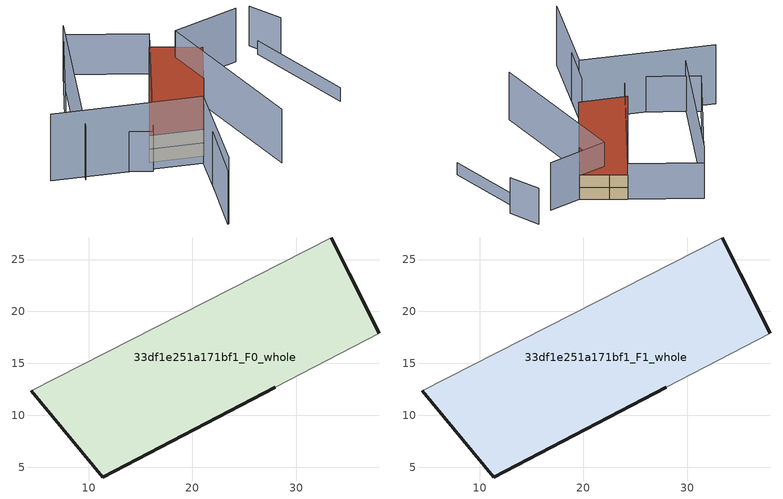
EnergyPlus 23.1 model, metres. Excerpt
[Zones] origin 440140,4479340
33df1e251a171bf1_F0_whole
 floor ground (EU_floor_Construction): 35.12,23.64 38.02,17.91 27.97,12.67 11.37,4.05 4.46,12.35 33.38,27.07 z0
 wall outside (EU_wall_Construction): 38.02,17.91 35.12,23.64 33.38,27.07 / 4.46,12.35 11.37,4.05 27.97,12.67 z0:3
 wall adiabatic (EU_wall_Construction): 33.38,27.07 4.46,12.35 / 27.97,12.67 38.02,17.91 z0:3
33df1e251a171bf1_F1_whole
 floor to 33df1e251a171bf1_F0_whole (EU_floor_Construction): 35.12,23.64 38.02,17.91 27.97,12.67 11.37,4.05 4.46,12.35 33.38,27.07 z3
 wall outside (EU_wall_Construction): 38.02,17.91 35.12,23.64 33.38,27.07 / 4.46,12.35 11.37,4.05 27.97,12.67 z3:6
 wall adiabatic (EU_wall_Construction): 33.38,27.07 4.46,12.35 / 27.97,12.67 38.02,17.91 z3:6
 roof outside (EU_roof_Construction): 27.97,12.67 38.02,17.91 35.12,23.64 33.38,27.07 4.46,12.35 11.37,4.05 z6
shading: 50.01,7.25 51.12,14.63 / -5.86,24.83 25.6,41.63 / 25.6,41.63 33.38,27.07 / 33.38,27.07 1.92,10.27 / 1.92,10.27 -5.86,24.83 z0:9; -8.7,-11.19 11.31,4.72 / 15.97,-10.32 32.27,20.91 / 32.27,20.91 44.85,14.34 / 24.13,40.85 -6.68,20.42 z0:12; -9.98,26.21 9.01,3.05 / 9.01,3.05 -8.56,-11.37 z0:15; 41.04,-10.09 49.17,11.82 z0:3
[Building]
EU S2 Campaign: North Axis=0; Terrain=City; Solar Distribution=FullExterior
[Site:Location]
Madrid: Latitude=40.5; Longitude=-3.5; Time Zone=1; Elevation=609
[SizingPeriod:WeatherFileDays]
AnnualSizingPeriod: Begin Month=1; Begin Day of Month=1; End Month=12; End Day of Month=31; Day of Week for Start Day=Monday; Use Weather File Daylight Saving Period=No; Use Weather File Rain and Snow Indicators=No
[MATERIAL]
EU_InternalMass_Material: Roughness=MediumRough; Thickness=0.1; Conductivity=1; Density=1800; Specific Heat=900; Thermal Absorptance=0.9; Solar Absorptance=0.7; Visible Absorptance=0.7
[MATERIAL:NOMASS] Roughness=MediumRough; Thermal Absorptance=0.9; Solar Absorptance=0.7; Visible Absorptance=0.7
Name | Thermal Resistance
EU_wall_NoMass | 1.60022
EU_roof_NoMass | 1.57597
EU_floor_NoMass | 0.470652
[CONSTRUCTION]
EU_wall_Construction: EU_wall_NoMass
EU_roof_Construction: EU_roof_NoMass
EU_floor_Construction: EU_floor_NoMass
EU_InternalMass_Construction: EU_InternalMass_Material
[ZONE] Type=1; Multiplier=1; Ceiling Height=autocalculate; Volume=975.764; Floor Area=autocalculate; Part of Total Floor Area=Yes
33df1e251a171bf1_F0_whole; 33df1e251a171bf1_F1_whole
[INTERNALMASS] Construction=EU_InternalMass_Construction; Surface Area=325.255
Name | Zone or ZoneList
33df1e251a171bf1_F0_whole_EU_InternalMass | 33df1e251a171bf1_F0_whole
33df1e251a171bf1_F1_whole_EU_InternalMass | 33df1e251a171bf1_F1_whole
[OTHEREQUIPMENT] Fuel Type=Electricity; Design Level Calculation Method=Watts/Area; Power per Zone Floor Area=1; Fraction Latent=0; Fraction Radiant=0; Fraction Lost=0; Carbon Dioxide Generation Rate=0; EndUse Subcategory=EU_Step8_InternalGains
Name | Zone or ZoneList or Space or SpaceList | Schedule
EU_Step8_InternalGain_33df1e251a171bf1_F0_whole_f000 | 33df1e251a171bf1_F0_whole | EU_Step8_GainSchedule_33df1e251a171bf1_F0_whole_f000
EU_Step8_InternalGain_33df1e251a171bf1_F1_whole_f000 | 33df1e251a171bf1_F1_whole | EU_Step8_GainSchedule_33df1e251a171bf1_F1_whole_f000
[ZONEVENTILATION:DESIGNFLOWRATE] Schedule=EU_AlwaysOn; Design Flow Rate Calculation Method=AirChanges/Hour; Air Changes per Hour=0.480704; Ventilation Type=Natural; Fan Pressure Rise=0; Fan Total Efficiency=1; Constant Term Coefficient=1; Temperature Term Coefficient=0; Velocity Term Coefficient=0; Velocity Squared Term Coefficient=0; Minimum Indoor Temperature=-100; Maximum Indoor Temperature=100; Delta Temperature=-100; Minimum Outdoor Temperature=-100; Maximum Outdoor Temperature=100; Maximum Wind Speed=40
Name | Zone or ZoneList or Space or SpaceList
EU_ConstantAir_33df1e251a171bf1_F0_whole | 33df1e251a171bf1_F0_whole
EU_ConstantAir_33df1e251a171bf1_F1_whole | 33df1e251a171bf1_F1_whole
[HVACTEMPLATE:THERMOSTAT] Constant Heating Setpoint=20; Constant Cooling Setpoint=50
EU_HeatOnly_33df1e251a171bf1_F0_whole; EU_HeatOnly_33df1e251a171bf1_F1_whole
[HVACTEMPLATE:ZONE:IDEALLOADSAIRSYSTEM] System Availability Schedule=EU_AlwaysOn; Maximum Heating Supply Air Temperature=50; Minimum Cooling Supply Air Temperature=13; Maximum Heating Supply Air Humidity Ratio=0.0156; Minimum Cooling Supply Air Humidity Ratio=0.0077; Heating Limit=NoLimit; Cooling Limit=NoLimit; Heating Availability Schedule=EU_AlwaysOn; Cooling Availability Schedule=EU_CoolingOff; Dehumidification Control Type=ConstantSensibleHeatRatio; Cooling Sensible Heat Ratio=0.7; Dehumidification Setpoint=60; Humidification Control Type=None; Humidification Setpoint=30; Outdoor Air Method=None; Outdoor Air Flow Rate per Person=0.00944; Outdoor Air Flow Rate per Zone Floor Area=0; Outdoor Air Flow Rate per Zone=0; Demand Controlled Ventilation Type=None; Outdoor Air Economizer Type=NoEconomizer; Heat Recovery Type=None; Sensible Heat Recovery Effectiveness=0.7; Latent Heat Recovery Effectiveness=0.65
Name | Template Thermostat
33df1e251a171bf1_F0_whole | EU_HeatOnly_33df1e251a171bf1_F0_whole
33df1e251a171bf1_F1_whole | EU_HeatOnly_33df1e251a171bf1_F1_whole
[SIZING:ZONE] Zone Cooling Design Supply Air Temperature Input Method=SupplyAirTemperature; Zone Cooling Design Supply Air Temperature=13; Zone Heating Design Supply Air Temperature Input Method=SupplyAirTemperature; Zone Heating Design Supply Air Temperature=50; Zone Cooling Design Supply Air Humidity Ratio=0.008; Zone Heating Design Supply Air Humidity Ratio=0.008; Cooling Design Air Flow Method=DesignDay; Cooling Design Air Flow Rate=0; Cooling Minimum Air Flow per Zone Floor Area=0.000762; Cooling Minimum Air Flow=0; Cooling Minimum Air Flow Fraction=0.2; Heating Design Air Flow Method=DesignDay; Heating Design Air Flow Rate=0; Heating Maximum Air Flow per Zone Floor Area=0.002032; Heating Maximum Air Flow=0.141576; Heating Maximum Air Flow Fraction=0.3; Account for Dedicated Outdoor Air System=No; Dedicated Outdoor Air System Control Strategy=NeutralSupplyAir; Dedicated Outdoor Air Low Setpoint Temperature for Design=autosize; Dedicated Outdoor Air High Setpoint Temperature for Design=autosize; Zone Load Sizing Method=Sensible Load Only No Latent Load; Zone Latent Cooling Design Supply Air Humidity Ratio Input Method=HumidityRatioDifference; Zone Cooling Design Supply Air Humidity Ratio Difference=0.005; Zone Latent Heating Design Supply Air Humidity Ratio Input Method=HumidityRatioDifference; Zone Humidification Design Supply Air Humidity Ratio Difference=0.005
33df1e251a171bf1_F0_whole; 33df1e251a171bf1_F1_whole
[SCHEDULE:CONSTANT]
Name | Hourly Value
EU_AlwaysOn | 1
EU_CoolingOff | 0
[SCHEDULE:FILE] Column Number=1; Rows to Skip at Top=0; Number of Hours of Data=8760; Column Separator=Comma; Interpolate to Timestep=No; Minutes per Item=60; Adjust Schedule for Daylight Savings=Yes
Name | File
EU_Step8_GainSchedule_33df1e251a171bf1_F0_whole_f000 | ../../schedules/33df1e251a171bf1/33df1e251a171bf1_F0_whole_f000_gain.csv
EU_Step8_GainSchedule_33df1e251a171bf1_F1_whole_f000 | ../../schedules/33df1e251a171bf1/33df1e251a171bf1_F1_whole_f000_gain.csv
